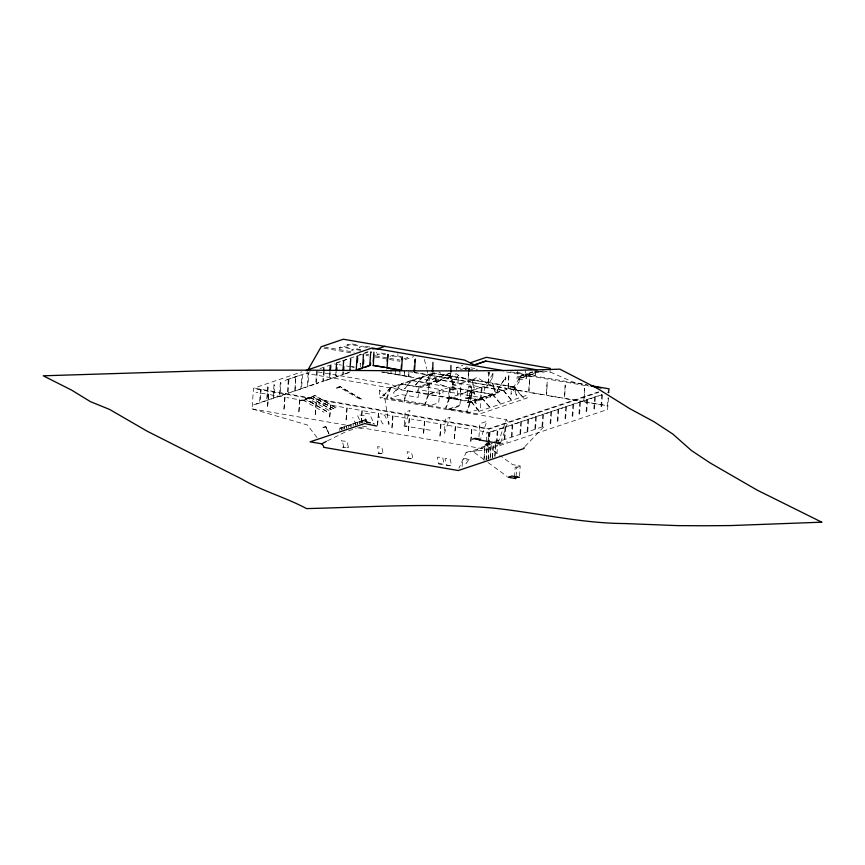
<?xml version="1.0" encoding="UTF-8"?>
<svg xmlns="http://www.w3.org/2000/svg" width="865" height="865" viewBox="0 0 865 865"><rect width="100%" height="100%" fill="white"/><g stroke="black" fill="none" stroke-linecap="round" stroke-linejoin="round"><path stroke-width="0.65" stroke-dasharray="4.33 3.24" d="M462.115 466.451L462.58 459.401L465.121 458.558L469.133 459.25L464.635 465.608M484.054 458.353L484.973 444.524L488.52 443.334M496.964 453.736L497.451 445.799M484.043 460.58L485.092 444.794L487.157 444.08L486.087 459.877M486.281 459.834L487.352 444.037L489.147 443.431L488.044 459.218M488.303 459.153L489.374 443.356M490.077 458.536L491.147 442.739M490.39 457.163L491.374 442.685M492.293 457.801L493.18 444.632M492.509 457.747L493.396 444.578M494.812 455.671L495.613 443.821M494.931 456.936L495.829 443.767M465.489 398.149L469.814 397.565L473.025 398.679M317.012 437.56L307.399 424.985L252.05 408.896L253.488 388.288L301.961 371.809M268.42 394.537L267.49 407.88L268.658 394.462L256.018 392.278M284.812 397.359L283.871 410.702L285.05 397.284L270.183 394.721M299.69 399.933L298.76 413.275L299.939 399.846L286.856 397.597M316.687 370.361L315.747 383.692L308.145 386.277L316.385 383.811L317.314 370.469M316.082 402.755L315.141 416.097L316.32 402.679L301.215 400.192M323.607 370.609L322.861 381.281L316.633 383.4L323.488 381.389L324.332 369.387M329.738 372.437L329.273 379.108L323.91 380.924L329.9 379.216L330.365 372.545M330.527 405.253L329.597 418.584L330.765 405.166L318.125 402.982M335.988 371.615L335.609 376.945L329.998 378.859L336.247 377.054L336.615 371.723M342.875 371.874L342.691 374.545L336.528 376.632L343.329 374.653L343.513 371.982M339.75 430.565L339.837 428.24L365.971 419.395L339.913 428.251M341.816 429.818L341.978 427.57L341.902 429.829M346.908 408.075L345.978 421.417L347.146 407.988L332.279 405.425M346.324 428.283L346.487 426.045L346.411 428.305M348.671 427.537L348.833 425.288M350.93 426.769L351.082 424.52M353.147 426.013L353.309 423.764M355.342 425.223L355.493 422.985L355.418 425.245M359.818 423.699L359.981 421.46L359.905 423.72M361.116 422.671L361.959 410.67M361.365 422.596L362.197 410.583L348.952 408.302M364.035 422.271L364.273 420.044M376.416 353.082L376.47 352.26M378.34 413.492L377.41 426.834L378.578 413.416L363.722 410.853M390.266 387.855L383.184 396.029M391.131 387.855L401.62 383.995L418.595 387.228L440.036 379.951L460.472 383.476L460.288 393.759L461.283 383.465M392.786 415.989L391.856 429.321L393.024 415.903L380.384 413.73M397.803 354.445L397.868 353.634M404.323 424.672L405.209 412.054L410.064 410.399L405.069 424.607M408.129 390.796L428.586 394.018L450.157 387.25L470.517 390.764L469.803 400.949L470.614 400.96L471.349 390.461L481.924 386.86L502.749 390.45L492.066 394.029L495.45 394.721L494.942 394.029L492.066 394.137M409.177 418.811L408.237 432.154L409.415 418.725L394.548 416.162M418.898 386.839L418.163 397.338L400.884 394.494L390.418 398.051L428.38 404.604L428.262 406.291L438.728 402.733L439.853 390.45L460.212 393.964L470.538 390.461M423.342 376.621L433.614 373.421L450.06 375.951M424.423 421.439L423.482 434.781L424.661 421.363L411.221 419.038M429.483 383.238L428.478 393.824L427.916 393.726L428.651 383.227L418.325 386.742L401.879 384.211L412.194 380.697L449.627 387.152L448.913 397.349L449.703 397.349L450.416 387.163L461.002 383.563L481.362 387.077L480.67 396.992L481.21 397.089L482.205 386.774L503.03 390.364L513.41 386.882L492.477 383.573L471.328 390.764L492.055 394.256M432.186 373.02L432.003 375.691L448.708 378.362L432.403 375.551L432.587 372.891M440.339 379.551L450.611 376.361L471.047 379.876L460.753 383.379M440.804 424.261L439.863 437.604L441.042 424.185L426.175 421.623M450.373 373.453L449.995 378.794L466.527 381.443L450.384 378.654L450.762 373.323M449.995 398.008L470.538 401.252L481.102 397.705L480.324 408.81L469.76 412.346L448.697 408.713L448.621 409.805L459.088 406.247L459.207 404.55L460.029 404.561L460.764 394.062L481.383 397.619L491.796 394.126L471.057 390.85L449.476 397.619L429.094 394.408L434.846 392.45L442.804 393.824L443.075 389.985L423.515 386.612L417.763 388.569L417.492 392.407L423.245 390.45L434.317 392.364M456.352 370.09L456.536 367.463L462.753 365.354M455.25 426.759L454.32 440.09L455.487 426.672L442.848 424.499M459.758 404.647L459.715 405.253L449.238 408.81M465.63 369.701L465.803 367.16L466.44 366.976L475.62 368.706L475.512 370.317M465.5 397.943C465.413 398.311 473.079 398.851 473.047 398.473M468.571 371.193L467.824 381.865L486.811 384.936L468.214 381.735L468.862 372.393M471.63 429.581L470.701 442.923L471.868 429.505L457.001 426.942M478.95 436.879L479.87 423.699L486.811 421.341L480.929 438.068M486.227 442.772L486.043 445.443L487.806 445.745L488.736 432.414L473.674 429.808M486.325 441.442L486.973 432.111M489.85 397.176C489.341 393.38 492.109 397.522 489.86 397.154M492.693 377.691L492.974 373.745L487.763 372.847M497.31 390.083L497.094 393.175L497.548 390.104L505.928 377.064L505.625 380.059L505.766 377.151M496.402 442.869L497.343 429.527L504.911 427.299L497.948 429.635L497.007 442.967M523.812 398.246L514.232 386.871L468.149 402.29L470.117 392.559L474.647 392.634L475.382 402.755L305.972 373.334M517.021 378.935L517.173 376.729L521.195 377.151L520.611 377.335L520.73 375.724L525.661 374.102L526.774 374.296L526.504 378.113L521.563 379.735L517.021 378.935L521.963 377.313L526.504 378.113M517.486 373.745L517.659 371.258M519.054 382.233L519.335 378.297L542.777 370.858M514.534 477.015L515.216 467.219L519.984 466.408L516.762 467.489L516.07 477.285M521.519 375.313L521.454 376.21L517.692 377.454L521.13 378.059L524.893 376.816L525.552 375.713L522.114 375.107M525.412 373.085L525.585 370.598M525.823 376.048L525.974 373.842L529.996 374.264L529.412 374.448L529.531 372.837L534.473 371.215L535.576 371.409L535.305 375.226L530.364 376.848L525.823 376.048L530.764 374.426L535.305 375.226M519.519 476.085L520.233 465.943L512.599 464.624L501.062 456.212M530.321 372.415L530.256 373.323L526.493 374.567L529.931 375.161L533.694 373.929L534.354 372.826L530.915 372.22M534.905 370.912L534.754 373.118L539.695 371.496L544.236 372.296M549.967 372.264L550.237 368.328M601.856 394.505L600.916 407.837L601.521 407.945L602.462 394.602M606.873 405.847L607.479 405.945L608.041 397.943M608.441 397.814L607.63 409.448L487.914 449.573L466.192 452.373L458.926 468.257M468.322 401.317L470.117 392.559M498.078 442.967L506.295 419.59L480.702 415.178M500.619 442.729L507.993 421.763L506.295 419.59M390.288 387.552L386.514 398.192L380.081 397.089L380.016 397.997L477.199 414.757L527.055 398.041L527.25 395.154L477.404 411.859L477.264 413.848L467.014 412.075L470.787 401.436L480.367 412.8M390.872 387.65L387.098 398.3L403.533 401.133L407.307 390.483M407.869 390.58L404.096 401.23L424.531 404.755L428.305 394.105M428.835 394.202L425.061 404.842L445.421 408.356L449.195 397.705M449.735 397.803L445.962 408.442L466.484 411.989L470.257 401.338M302.739 399.857L323.943 412.216M310.254 397.305L331.414 409.75L310.373 397.262M326.494 411.351L305.291 398.992L326.624 411.308M329.035 410.486L307.832 398.127M333.987 408.799L312.633 396.57L333.868 408.842M361.051 398.97L340.323 386.677L337.48 387.79L340.248 386.839M492.974 373.745L484.897 386.255L484.151 390.872L492.412 377.789M497.04 390.602L505.798 376.999M519.335 378.297L511.258 390.807L511.01 394.364L518.773 382.33M383.465 395.932L390.569 387.455L401.036 383.898L393.478 392.915L393.899 393.348L401.728 384.244L401.317 383.811L411.632 380.297L404.528 388.774M404.788 388.688L411.902 380.211L422.477 376.61L415.373 385.087M415.654 385.001L422.758 376.513L433.051 373.02L425.937 381.497M426.218 381.4L433.333 372.923L435.917 381.411M525.012 446.491L544.399 426.164L499.992 441.042M515.854 372.545L520.362 372.772L519.022 373.215M386.136 372.631L382.481 372.004M390.591 373.399L386.471 372.696L386.514 368.933M395.078 374.177L390.958 373.464L390.861 369.82M399.511 374.945L395.402 374.231L395.273 369.366M403.955 375.713L399.846 374.999L399.716 370.134M408.453 376.48L404.333 375.778L404.193 370.901M411.253 376.967L408.777 376.535L408.637 371.669M434.025 372.901L428.24 375.691L434.803 373.464L434.208 373.453M322.829 427.472L325.683 426.499L328.981 433.689M323.25 427.58L325.846 426.694L328.711 433.387M325.683 426.499L328.743 433.808M327.446 440.815L346.054 431.646M427.169 385.228L434.684 381.011L440.35 384.698L446.902 386.623M437.809 381.606L445.399 377.367L451.13 381.043L456.363 382.719L441.42 380.135L442.329 380.07M448.611 377.94L456.114 373.723L461.78 377.421L466.959 379.108M479.524 400.03L481.719 399.241L483.946 399.608L484.043 398.246L481.816 397.878L479.902 399.273L482.984 399.003L483.038 398.278L479.621 398.668L479.448 400.809L477.037 400.43L474.799 401.241L474.896 399.879L478.756 399.511L478.691 400.365L477.08 400.949L475.134 400.614L477.123 399.068L479.545 399.446M298.328 375.788L284.563 380.611L310.135 371.777M336.463 362.954L341.48 361.202L336.463 362.976M342.735 360.77L349.006 358.586M450.481 373.096L429.473 380.297L381.595 372.047M364.738 352.758L368.047 351.633M319.964 368.587L333.955 363.83L337.707 364.479M342.724 360.846L355.223 356.456M356.51 356.164L369.031 351.904M349.806 372.123L343.567 374.242L350.433 372.231M403.836 358.834L410.021 356.726M404.993 359.624L413.654 356.672M315.206 395.619L299.528 400.928L315.044 395.51L336.669 408.323L314.979 395.673M412.692 372.155L409.815 371.864M451.087 372.956L429.473 380.297L426.942 369.874M460.494 369.679L467.154 367.495M425.818 385.682L432.013 383.573M436.447 382.071L442.783 379.919M447.259 378.394L453.433 376.297M348.595 430.781L356.239 428.186M373.918 423.688L372.988 423.255M430.219 430.197L408.064 426.596M607.49 405.945L607.273 405.707M343.675 446.956L342.702 447.281L348.465 447.778L347.081 441.366L341.318 440.858L342.291 440.534L343.675 446.956L348.465 447.778M378.924 453.033L377.951 453.357L383.238 453.779L381.843 447.356L377.54 446.621L378.924 453.033L383.238 453.779M598.656 391.834L488.876 428.618L254.948 388.277L254.916 388.861L488.844 429.202L598.612 392.407M408.507 458.136L407.545 458.461L412.94 458.904L411.556 452.482L407.123 451.714L408.507 458.136L412.94 458.904M494.445 441.345L499.473 440.404M496.002 441.139L497.84 440.523M466.192 452.373L483.805 447.497M492.369 443.594L478.41 448.275L476.842 450.492L473.22 451.703L483.816 459.445M487.806 445.745L488.498 432.489L489.103 432.597M438.75 463.845L444.156 464.278L442.772 457.866L438.328 457.098L437.366 457.423L438.75 463.845L444.156 464.278M494.358 446.145L497.916 444.945M499.105 444.556L507.398 441.777M446.427 465.165L451.573 465.565L450.189 459.142L446.005 458.428L445.032 458.753L446.427 465.165L451.573 465.565M466.613 460.094L469.133 459.25M537.933 370.804L535.424 371.636L538.863 372.231L542.625 370.999M538.344 371.518L538.927 371.334L535.489 370.728M468.279 368.025L466.322 368.587L467.403 368.793M452.968 376.459L451.562 376.448M431.549 383.736L430.608 383.811M542.852 370.89L550.81 372.264L572.63 381.887L588.146 385.228M369.95 347.081L363.008 345.881L359.624 347.038L359.559 347.849L362.943 346.703L367.571 347.503M510.555 371.853L587.768 385.163M506.641 372.015L588.968 386.212M360.878 349.579L355.082 348.573L351.785 349.698L351.731 350.52L355.028 349.395L360.813 350.39M385.498 353.817L380.578 352.974L377.281 354.099L377.226 354.91L380.524 353.785L385.444 354.639M401.447 356.575L393.326 355.169L390.029 356.293L389.974 357.115L393.272 355.991L401.392 357.386M456.536 367.463L466.938 369.258M324.148 346.995L354.272 352.185M366.068 354.218L368.685 354.672M375.237 355.796L388.331 358.056M389.639 358.283L400.127 360.089M324.061 348.195L352.877 353.169M359.429 354.304L364.673 355.201M365.982 355.429L368.598 355.883M375.15 357.007L388.244 359.267M389.564 359.494L400.041 361.3M489.201 382.946L472.517 380.059L474.377 379.908L468.203 382.006L477.037 377.335L482.681 381.022L487.849 382.708M414.378 372.447L430.716 375.259L413.989 372.577M351.601 366.684L354.282 367.009M338.961 364.695L341.459 365.117M346.454 365.982L350.206 366.63M351.46 366.846L354.077 367.301M450.416 387.163L470.776 390.666M317.79 371.885L391.986 384.687L401.49 389.812M383.919 415.059L384.687 415.189L387.433 421.114M365.181 413.221L369.582 413.978L374.318 424.293M359.883 415.016L364.284 415.773L368.501 424.953M383.249 423.904L382.481 423.774L379.205 416.66M365.808 421.709L372.112 422.79M366.63 422.152L370.447 422.812M366.328 422.38L371.388 423.255M362.381 426.099L366.782 426.856M252.05 408.896L351.428 426.034M359.386 427.407L487.914 449.573M361.916 428.51L357.515 427.753L352.769 417.438M447.638 375.767L443.021 374.48L438.901 372.047M476.356 369.539L477.469 369.755M470.463 369.355L472.798 369.788M471.382 386.752L468.646 386.655L466.668 398.127L471.868 398.495L471.49 386.839L471.814 397.846M487.428 446.286L500.013 455.455M488.055 462.537L507.117 476.464M513.94 386.969L523.52 398.343M503.56 390.45L513.14 401.825M503.279 390.548L512.859 401.911M492.596 394.126L502.176 405.49M492.336 394.213L501.905 405.588M481.913 397.705L491.493 409.08M481.643 397.803L491.212 409.167M471.068 401.338L480.648 412.713M357.645 415.784L360.802 422.661M514.232 386.871L516.816 395.359M516.275 395.273L513.691 386.785L492.78 383.173L495.364 391.661M494.812 391.564L492.228 383.087L471.868 379.573L474.453 388.061M473.934 387.963L471.349 379.486L450.914 375.961L453.498 384.438M452.925 384.341L450.341 375.864L433.916 373.031L436.501 381.508M424.401 359.451L426.618 368.577M384.893 398.657L388.201 420.304M408.788 371.561L408.918 376.426M404.344 370.793L404.474 375.67M399.857 370.025L399.987 374.891M395.413 369.258L395.543 374.123M391.002 369.712L391.099 373.356M360.337 366.846L360.24 363.192L360.197 366.955M260.484 389.455L259.554 402.798L253.413 404.885L260.192 402.906L261.122 389.564L260.484 389.455M267.599 387.044L266.658 400.376L260.43 402.495L267.296 400.484L268.226 387.152L267.599 387.044M274 384.86L273.07 398.203L267.707 400.019L273.708 398.311L274.637 384.968L274 384.86M280.346 382.708L279.417 396.04L273.805 397.954L280.055 396.159L280.984 382.817L280.346 382.708M288.294 380.005L287.364 393.348L280.336 395.738L288.002 393.456L288.932 380.113L288.294 380.005M295.733 377.648L294.803 390.98L301.517 388.861L302.447 375.518L301.82 375.41L300.879 388.753L288.24 393.045L295.106 391.034L295.733 377.648M308.156 373.258L307.226 386.59L301.615 388.504L307.864 386.698L308.794 373.366L308.156 373.258M339.264 347.535L339.21 348.357L342.508 347.233L350.314 348.584L350.368 347.762L342.562 346.422L339.264 347.535M347.092 344.875L347.038 345.697L350.422 344.54L358.229 345.892L358.294 345.07L350.487 343.729L347.092 344.875M344.205 426.823L344.043 429.062L344.281 426.834M357.742 422.217L357.58 424.466L357.829 422.228M362.186 420.704L362.024 422.953L362.262 420.725M365.852 419.46L365.7 421.709L365.852 419.46M379.713 390.158L379.389 394.754L384.406 395.619L379.713 390.158M412.486 380.308L423.039 377.021L439.496 379.551L428.91 383.141L412.486 380.308M445.334 418.909L444.296 433.689L450.07 417.298L445.334 418.909M447.021 398.43C448.892 399.003 455.779 397.132 458.385 399.998C456.936 396.7 450.114 397.327 447.021 398.43M447.843 397.705L447.789 398.495L453.076 397.9L457.661 399.295L457.304 389.142L453.714 388.234L449.681 388.515L447.843 397.705M450.027 388.753L452.254 390.018L456.774 389.704L452.287 389.618L450.027 388.753M452.59 384.287L452.525 385.195L457.92 383.357L458.493 375.14L452.59 384.287M467.208 402.312C468.127 402.841 474.02 401.241 476.269 403.371C475.134 400.884 469.36 401.046 467.208 402.312M469.025 386.698L471.09 387.271L469.025 386.698M470.517 392.569L474.355 393.153L470.517 392.569M484.66 396.743L488.357 397.165L484.66 396.743M486.108 396.981C485.254 400.765 488.466 396.808 486.108 397.003M489.028 372.026L488.098 385.358L506.641 388.353L488.487 385.228L489.028 372.026M488.487 395.402L492.185 395.597L488.487 395.402M489.406 432.186L488.476 445.518L489.082 445.626L490.012 432.284L497.148 429.894L489.406 432.186M493.569 394.375C492.628 398.105 495.548 394.256 493.645 394.429M505.095 426.921L504.165 440.263L504.771 440.371L505.701 427.029L512.048 424.899L505.095 426.921M508.869 375.442L507.939 388.785L527.336 391.921L508.328 388.644L508.869 375.442M512.231 424.531L511.302 437.874L511.907 437.982L512.837 424.639L520.644 422.023L512.231 424.531M520.838 421.655L519.897 434.987L520.503 435.095L521.433 421.763L527.78 419.633L520.838 421.655M529.564 379.011L528.623 392.353L544.939 394.959L529.023 392.213L529.564 379.011M527.974 419.266L527.034 432.597L527.639 432.705L528.58 419.363L535.543 417.027L527.974 419.266M535.727 416.66L534.797 430.002L535.403 430.1L536.332 416.768L542.679 414.638L535.727 416.66M542.874 414.27L541.933 427.613L542.539 427.71L543.469 414.378L550.767 411.924L542.874 414.27M547.167 382.049L546.226 395.381L562.985 398.073L546.626 395.251L547.167 382.049M550.951 411.556L550.021 424.899L550.627 425.007L551.556 411.664L557.903 409.534L550.951 411.556M558.098 409.167L557.157 422.509L557.763 422.607L558.693 409.275L565.667 406.939L558.098 409.167M565.213 385.163L564.272 398.495L582.415 401.425L564.672 398.365L565.213 385.163M565.851 406.561L564.921 419.903L565.526 420.012L566.456 406.669L572.803 404.539L565.851 406.561M572.987 404.171L572.057 417.514L572.662 417.622L573.592 404.279L579.637 402.257L572.987 404.171M579.82 401.89L578.88 415.222L579.485 415.33L580.426 401.987L586.773 399.868L579.82 401.89M584.632 388.504L583.702 401.847L605.359 405.382L584.091 401.717L584.632 388.504M586.957 399.489L586.027 412.832L586.621 412.94L587.562 399.598L594.525 397.262L586.957 399.489M594.72 396.894L593.779 410.237L594.385 410.334L595.325 397.003L601.672 394.873L594.72 396.894M336.809 387.542L336.463 388.374L339.523 387.336L361.213 399.987L361.559 399.154L339.869 386.504L336.809 387.542M467.987 397.327L470.744 397.651L467.987 397.327"/><path stroke-width="1.3" d="M323.607 370.609L323.791 367.939M329.825 371.096L330.203 365.765L330.83 365.873L330.646 368.544M336.074 370.274L336.55 363.614M336.712 370.382L336.896 367.722M342.973 370.544L343.621 361.202M343.61 370.653L343.881 366.652M349.893 370.793L350.736 358.791M356.207 369.95L357.137 356.607L357.775 356.715M357.407 362.057L357.678 358.056M363.484 354.455L362.554 367.787L356.942 369.701M363.462 363.895L363.743 359.894M370.425 365.441L370.609 362.77M373.248 361.505L373.712 354.834M387.12 361.202L387.985 354.391L387.044 367.733L399.803 369.928M401.09 370.361L401.468 365.019M401.836 359.689L402.42 356.888L401.49 370.22M414.075 371.247L414.454 365.906M414.735 361.905L415.308 359.105L414.476 371.117M432.284 371.69L432.565 367.679M432.673 371.55L432.933 362.349M450.86 371.982L450.925 365.452M468.571 371.193L469.144 368.393L468.96 371.063M524.093 447.454L524.017 448.513L458.288 470.538L323.596 447.313L323.672 446.254L321.823 443.842L310.135 441.831L364.695 423.558L376.686 426.045M307.291 371.031L321.164 346.768L343.329 339.231L464.451 360.056L474.571 364.976L485.86 361.062L536.224 369.744M321.823 443.842L326.289 441.388M305.778 370.512L372.101 347.979L503.895 370.707M377.529 348.876L384.957 346.346M373.896 352.163L373.356 365.376L385.368 367.441L372.966 365.506M357.569 369.809L362.067 368.285M365.365 367.16L369.16 365.873M470.225 362.813L486.4 357.31L550.237 368.328M473.177 365.365L485.86 361.062M608.419 392.613L609.068 388.839L591.757 385.855M472.431 439.193L475.026 438.317L480.507 439.258L478.745 439.863L497.44 443.085L500.619 442.729L498.035 443.615M517.681 477.166L514.448 478.248L515.81 478.572L508.177 477.231L511.799 476.042L519.433 477.361M372.534 348.887L379.054 348.498M608.203 392.375L608.809 392.472M371.355 352.098L370.717 351.99L369.788 365.333L363.473 367.484L364.111 367.593M386.655 367.863L399.414 370.069M404.236 425.926L406.788 426.369M475.036 438.998L477.599 439.442M590.741 385.79L601.088 388.017M388.396 421.579L388.785 424.12M821.75 522.179L730.687 525.563L704.099 525.769L677.522 525.617L624.508 523.541C580.037 523.303 536.678 512.61 492.682 508.025C430.77 502.814 368.544 507.106 306.567 508.598C285.623 497.343 262.463 491.201 241.854 479.091L147.191 431.213L109.509 409.394L90.447 401.652L71.654 390.147L43.25 375.799L203.091 370.815C321.985 368.512 440.966 373.248 559.839 369.15L597.683 388.623L629.774 408.658L654.178 421.828L672.916 434.122L691.373 450.492L710.111 462.926L757.21 490.141L821.75 522.179"/></g></svg>
